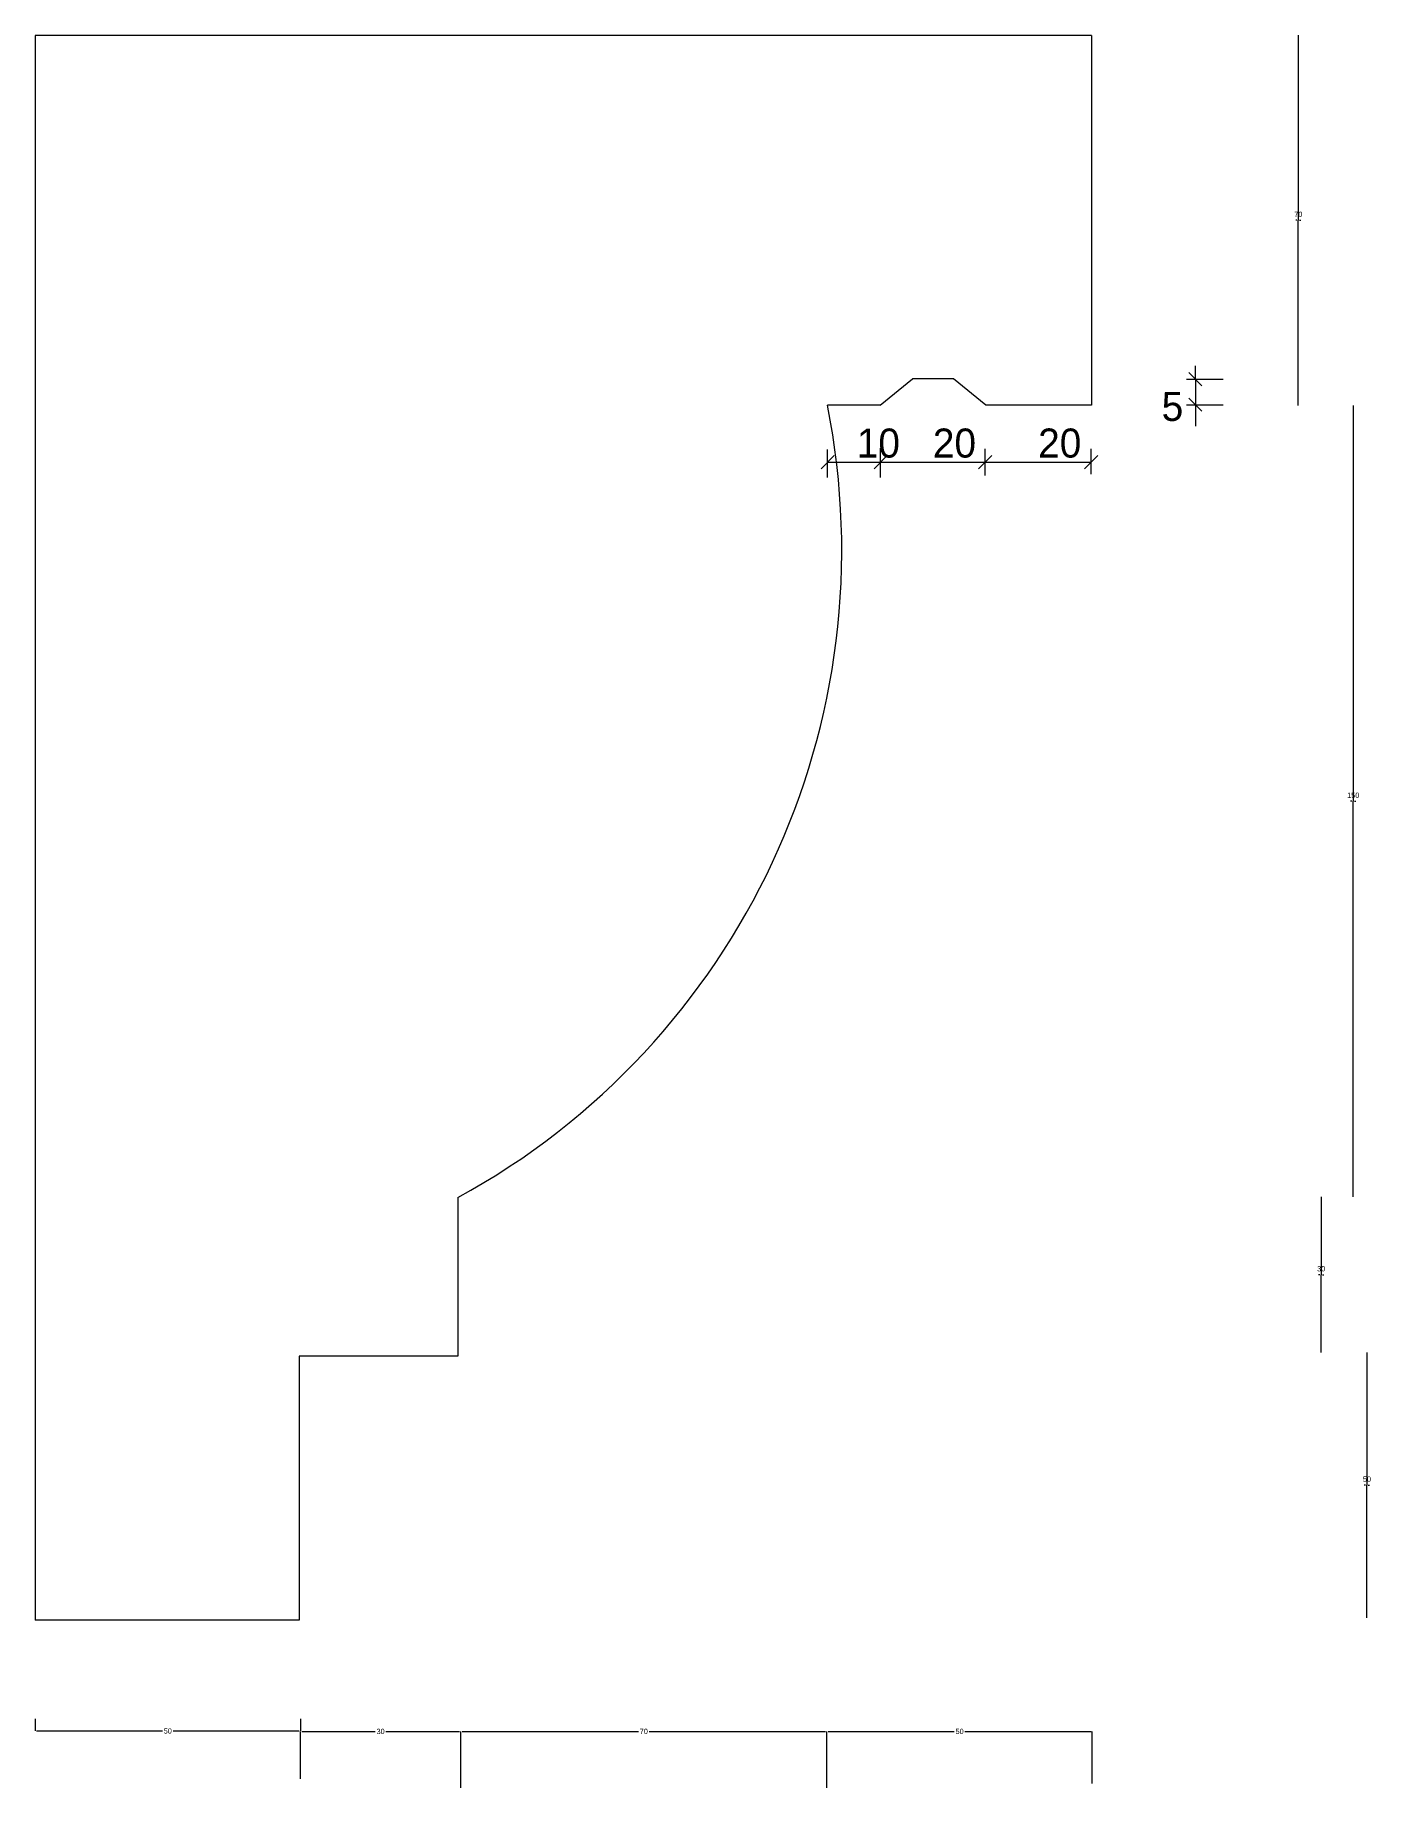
# Model space of a CAD drawing. Header units: metres. Extents: x 35 to 288, y -79 to 253.
import ezdxf

# ---------------------------------------------------------------- set-up
doc = ezdxf.new("R2010")
doc.units = ezdxf.units.M
doc.dimstyles.get("Standard").update_dxf_attribs({"dimtxt": 2.5, "dimasz": 2.5, "dimexe": 1.25, "dimexo": 0.625, "dimtad": 1, "dimcen": 2.5, "dimazin": 3, "dimtfac": 1, "dimtmove": 0, "dimatfit": 3})

# ---------------------------------------------------------------- blocks, each defined once
blk = doc.blocks.new('_OBLIQUE')
at = {"color": 0, "linetype": 'BYBLOCK'}
blk.add_line((-0.5, -0.5), (0.5, 0.5), dxfattribs=at)
blk = doc.blocks.new('*D1')
for p, q in [((274.58, 253.23), (274.58, 218.16)), ((274.33, 218.16), (274.08, 218.16)), ((274.58, 183.09), (274.58, 218.16)), ((274.58, 218.16), (274.58, 218.16)), ((274.83, 218.16), (275.08, 218.16))]:
    blk.add_line(p, q)
at = {"layer": 'Defpoints'}
for p in [(274.58, 253.23), (274.58, 218.16), (274.58, 183.09)]:
    blk.add_point(p, dxfattribs=at)
at = {"insert": (274.58, 219.285), "char_height": 1, "attachment_point": 5}
blk.add_mtext('70', dxfattribs=at)
blk = doc.blocks.new('*D2')
for p, q in [((284.98, 183.09), (284.98, 108.18)), ((284.73, 108.18), (284.48, 108.18)), ((284.98, 33.27), (284.98, 108.18)), ((284.98, 108.18), (284.98, 108.18)), ((285.23, 108.18), (285.48, 108.18))]:
    blk.add_line(p, q)
at = {"layer": 'Defpoints'}
for p in [(284.98, 183.09), (284.98, 108.18), (284.98, 33.27)]:
    blk.add_point(p, dxfattribs=at)
at = {"insert": (284.98, 109.305), "char_height": 1, "attachment_point": 5}
blk.add_mtext('150', dxfattribs=at)
blk = doc.blocks.new('*D3')
for p, q in [((278.91, 33.27), (278.91, 18.55)), ((278.66, 18.55), (278.41, 18.55)), ((278.91, 3.83), (278.91, 18.55)), ((278.91, 18.55), (278.91, 18.55)), ((279.16, 18.55), (279.41, 18.55))]:
    blk.add_line(p, q)
at = {"layer": 'Defpoints'}
for p in [(278.91, 33.27), (278.91, 18.55), (278.91, 3.83)]:
    blk.add_point(p, dxfattribs=at)
at = {"insert": (278.91, 19.675), "char_height": 1, "attachment_point": 5}
blk.add_mtext('30', dxfattribs=at)
blk = doc.blocks.new('*D4')
for p, q in [((287.58, 3.83), (287.58, -21.28)), ((287.33, -21.28), (287.08, -21.28)), ((287.58, -46.4), (287.58, -21.28)), ((287.58, -21.28), (287.58, -21.28)), ((287.83, -21.28), (288.08, -21.28))]:
    blk.add_line(p, q)
at = {"layer": 'Defpoints'}
for p in [(287.58, 3.83), (287.58, -21.28), (287.58, -46.4)]:
    blk.add_point(p, dxfattribs=at)
at = {"insert": (287.58, -20.155), "char_height": 1, "attachment_point": 5}
blk.add_mtext('50', dxfattribs=at)
blk = doc.blocks.new('*D5')
for p, q in [((35.34, -65.54), (35.34, -67.82)), ((85.61, -65.54), (85.61, -67.82)), ((35.59, -67.82), (59.475, -67.82)), ((61.475, -67.82), (85.36, -67.82))]:
    blk.add_line(p, q)
at = {"layer": 'Defpoints'}
for p in [(35.34, -65.54), (85.61, -65.54), (35.34, -67.82)]:
    blk.add_point(p, dxfattribs=at)
at = {"insert": (60.475, -67.82), "char_height": 1, "attachment_point": 5}
blk.add_mtext('50', dxfattribs=at)
blk = doc.blocks.new('*D6')
for p, q in [((85.61, -76.88), (85.61, -67.91)), ((85.86, -67.91), (99.78, -67.91)), ((101.78, -67.91), (115.7, -67.91)), ((115.95, -76.88), (115.95, -67.91))]:
    blk.add_line(p, q)
at = {"layer": 'Defpoints'}
for p in [(85.61, -67.91), (85.61, -76.88), (115.95, -76.88)]:
    blk.add_point(p, dxfattribs=at)
at = {"insert": (100.78, -67.91), "char_height": 1, "attachment_point": 5}
blk.add_mtext('30', dxfattribs=at)
blk = doc.blocks.new('*D7')
for p, q in [((115.95, -78.61), (115.95, -67.91)), ((116.2, -67.91), (149.625, -67.91)), ((151.625, -67.91), (185.05, -67.91)), ((185.3, -78.61), (185.3, -67.91))]:
    blk.add_line(p, q)
at = {"layer": 'Defpoints'}
for p in [(115.95, -67.91), (115.95, -78.61), (185.3, -78.61)]:
    blk.add_point(p, dxfattribs=at)
at = {"insert": (150.625, -67.91), "char_height": 1, "attachment_point": 5}
blk.add_mtext('70', dxfattribs=at)
blk = doc.blocks.new('*D8')
for p, q in [((185.3, -77.74), (185.3, -67.91)), ((185.55, -67.91), (209.435, -67.91)), ((211.435, -67.91), (235.32, -67.91)), ((235.57, -77.74), (235.57, -67.91))]:
    blk.add_line(p, q)
at = {"layer": 'Defpoints'}
for p in [(185.3, -67.91), (185.3, -77.74), (235.57, -77.74)]:
    blk.add_point(p, dxfattribs=at)
at = {"insert": (210.435, -67.91), "char_height": 1, "attachment_point": 5}
blk.add_mtext('50', dxfattribs=at)

msp = doc.modelspace()

# ---------------------------------------------------------------- linework, layer by layer
for p, q in [((235.39, 253.15), (35.39, 253.15)), ((35.39, 253.15), (35.39, -46.85)), ((235.39, 253.15), (235.39, 183.15)), ((255.08, 188.08), (255.08, 190.58)), ((195.36, 183.15), (201.5, 188.15)), ((209.25, 188.15), (201.5, 188.15)), ((215.39, 183.15), (209.25, 188.15)), ((253.4, 188.08), (260.33, 188.08)), ((255.08, 188.08), (255.08, 183.25)), ((195.36, 183.15), (185.39, 183.15)), ((235.39, 183.15), (215.39, 183.15)), ((253.4, 183.25), (260.33, 183.25)), ((255.08, 183.25), (255.08, 179.22)), ((185.44, 169.49), (185.44, 174.77)), ((195.48, 169.49), (195.48, 175.05)), ((195.48, 172.88), (195.48, 174.63)), ((215.27, 169.83), (215.27, 174.91)), ((235.35, 170.11), (235.35, 174.91)), ((185.44, 172.37), (195.48, 172.37)), ((195.48, 172.37), (197.46, 172.37)), ((195.48, 172.37), (215.27, 172.37)), ((215.27, 172.37), (235.35, 172.37)), ((115.39, 33.15), (115.39, 3.15)), ((115.39, 3.15), (85.39, 3.15)), ((85.39, 3.15), (85.39, -46.85)), ((85.39, -46.85), (35.39, -46.85))]:
    msp.add_line(p, q)
msp.add_arc((48.47, 155.71), 139.64, 298.64, 11.33)

# ---------------------------------------------------------------- block references
at = {"xscale": 2.5, "yscale": 2.5, "zscale": 2.5}
for p, rotation in [((255.08, 188.08), 270), ((255.08, 183.25), 90), ((185.44, 172.37), 180), ((195.48, 172.37), 180), ((215.27, 172.37), 180)]:
    msp.add_blockref('_OBLIQUE', p, dxfattribs=dict(at, rotation=rotation))
for p in [(195.48, 172.37), (215.27, 172.37), (235.35, 172.37)]:
    msp.add_blockref('_OBLIQUE', p, dxfattribs=at)

# ---------------------------------------------------------------- texts
at = {"char_height": 5.5, "attachment_point": 1}
for s, insert in [('\\A1;5', (248.7, 185.68)), ('\\A1;10', (190.96, 178.74)), ('\\A1;20', (205.37, 178.74)), ('\\A1;20', (225.31, 178.74))]:
    msp.add_mtext(s, dxfattribs=dict(at, insert=insert))

# ---------------------------------------------------------------- dimensions: what is measured, and where the dimension line sits
for base, p1, p2, text, picture, middle in [((274.58, 218.16), (274.58, 253.23), (274.58, 183.09), '70', '*D1', (274.58, 219.285)), ((284.98, 108.18), (284.98, 183.09), (284.98, 33.27), '150', '*D2', (284.98, 109.305)), ((278.91, 18.55), (278.91, 33.27), (278.91, 3.83), '30', '*D3', (278.91, 19.675)), ((287.58, -21.28), (287.58, 3.83), (287.58, -46.4), '50', '*D4', (287.58, -20.155)), ((35.34, -67.82), (35.34, -65.54), (85.61, -65.54), '50', '*D5', (60.475, -67.82)), ((85.61, -67.91), (85.61, -76.88), (115.95, -76.88), '30', '*D6', (100.78, -67.91)), ((115.95, -67.91), (115.95, -78.61), (185.3, -78.61), '70', '*D7', (150.625, -67.91)), ((185.3, -67.91), (185.3, -77.74), (235.57, -77.74), '50', '*D8', (210.435, -67.91))]:
    dim = msp.add_linear_dim(base=base, p1=p1, p2=p2, text=text, dimstyle='Standard')
    dim.commit()
    dim.dimension.update_dxf_attribs({"geometry": picture, "text_midpoint": middle})

doc.saveas('drawing.dxf')
